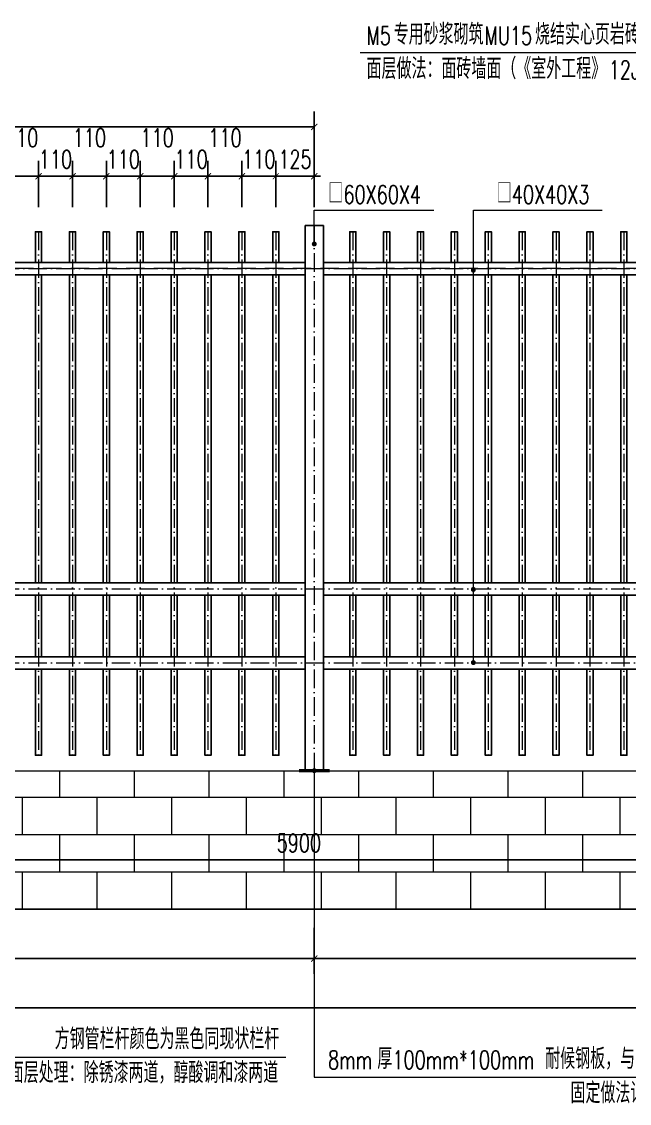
# Model space of a CAD drawing. Header units: millimetres. Extents: x 0 to 16820, y -11520 to 11880.
# Drawn here: x 4150 to 6123, y 4489 to 8001 of the extents above; entities that cross this region are included whole.
import ezdxf

# ---------------------------------------------------------------- set-up
doc = ezdxf.new("R2010")
doc.units = ezdxf.units.MM
doc.header["$LTSCALE"] = 1000
doc.linetypes.add('ACAD_ISO10W100', pattern=[18, 12, -3, 0, -3])
doc.linetypes.add('CENTER', pattern=[2, 1.25, -0.25, 0.25, -0.25])
for name, color, linetype, lineweight in [('0-LA-填充', 8, 'Continuous', 9), ('0-LA-轮廓线', 7, 'Continuous', 20), ('0-LA-轴线', 1, 'CENTER', 9), ('DIM_LEAD', 3, 'Continuous', 13)]:
    doc.layers.add(name, color=color, linetype=linetype, lineweight=lineweight)
doc.layers.add('PUB_DIM', color=3, linetype='Continuous')
doc.styles.add('_TCH_DIM', font='SIMPLEX', dxfattribs={"bigfont": 'GBCBIG'})
doc.styles.add('_TCH_DIM_T3', font='SIMPLEX', dxfattribs={"width": 0.705882, "bigfont": 'GBCBIG'})
doc.styles.add('_TCH_LABEL', font='COMPLEX', dxfattribs={"bigfont": 'GBCBIG'})
doc.dimstyles.new('_TCH_ARCH&&20', dxfattribs={"dimtxt": 59.5, "dimasz": 20, "dimexe": 50, "dimexo": 60, "dimgap": 25.25, "dimtad": 1, "dimdec": 0, "dimzin": 0, "dimdsep": 46, "dimtxsty": '_TCH_DIM_T3', "dimblk": 'ARCHTICK', "dimcen": 0.09, "dimclrt": 7, "dimazin": 2, "dimtfac": 1, "dimtdec": 0, "dimtix": 1, "dimtmove": 2, "dimatfit": 3, "dimfxl": 20, "dimtolj": 1, "dimtzin": 0, "dimarcsym": 0})

# ---------------------------------------------------------------- blocks, each defined once
blk = doc.blocks.new('_ArchTick')
at = {"color": 0, "linetype": 'ByBlock', "const_width": 0.15}
blk.add_lwpolyline([(-0.5, -0.5), (0.5, 0.5)], dxfattribs=at)
blk = doc.blocks.new('*D352')
at = {"layer": 'Defpoints', "color": 0, "transparency": 16777216}
for p in [(8000, 5279.3), (2100, 5119.3), (8000, 5119.3)]:
    blk.add_point(p, dxfattribs=at)
at = {"layer": 'PUB_DIM', "color": 0, "lineweight": -2, "transparency": 16777216}
for p, q in [((2100, 5179.3), (2100, 5329.3)), ((8000, 5179.3), (8000, 5329.3)), ((2100, 5279.3), (8000, 5279.3))]:
    blk.add_line(p, q, dxfattribs=at)
at = {"layer": 'PUB_DIM', "color": 0, "lineweight": -2, "transparency": 16777216, "xscale": 20, "yscale": 20, "zscale": 20, "rotation": 180}
blk.add_blockref('_ArchTick', (2100, 5279.3), dxfattribs=at)
at = {"layer": 'PUB_DIM', "color": 0, "lineweight": -2, "transparency": 16777216, "xscale": 20, "yscale": 20, "zscale": 20}
blk.add_blockref('_ArchTick', (8000, 5279.3), dxfattribs=at)
at = {"layer": 'PUB_DIM', "color": 7, "transparency": 16777216, "insert": (5050, 5334.3), "char_height": 59.5, "attachment_point": 5, "style": '_TCH_DIM_T3'}
blk.add_mtext('\\A1;5900', dxfattribs=at)
blk = doc.blocks.new('*D405')
at = {"layer": 'Defpoints', "color": 0, "transparency": 16777216}
for p in [(2100, 5119.3), (5100, 5119.3), (5100, 4959.3)]:
    blk.add_point(p, dxfattribs=at)
at = {"layer": 'PUB_DIM', "color": 0, "lineweight": -2, "transparency": 16777216}
for p, q in [((2100, 5059.3), (2100, 4909.3)), ((5100, 5059.3), (5100, 4909.3)), ((2100, 4959.3), (5100, 4959.3))]:
    blk.add_line(p, q, dxfattribs=at)
at = {"layer": 'PUB_DIM', "color": 0, "lineweight": -2, "transparency": 16777216, "xscale": 20, "yscale": 20, "zscale": 20, "rotation": 180}
blk.add_blockref('_ArchTick', (2100, 4959.3), dxfattribs=at)
at = {"layer": 'PUB_DIM', "color": 0, "lineweight": -2, "transparency": 16777216, "xscale": 20, "yscale": 20, "zscale": 20}
blk.add_blockref('_ArchTick', (5100, 4959.3), dxfattribs=at)
at = {"layer": 'PUB_DIM', "color": 7, "transparency": 16777216, "insert": (3615, 5014.3), "char_height": 59.5, "attachment_point": 5, "style": '_TCH_DIM_T3'}
blk.add_mtext('\\A1;3000', dxfattribs=at)
blk = doc.blocks.new('*D406')
at = {"layer": 'Defpoints', "color": 0, "transparency": 16777216}
for p in [(5100, 5119.3), (8100, 5119.3), (8100, 4959.3)]:
    blk.add_point(p, dxfattribs=at)
at = {"layer": 'PUB_DIM', "color": 0, "lineweight": -2, "transparency": 16777216}
for p, q in [((5100, 5059.3), (5100, 4909.3)), ((8100, 5059.3), (8100, 4909.3)), ((5100, 4959.3), (8100, 4959.3))]:
    blk.add_line(p, q, dxfattribs=at)
at = {"layer": 'PUB_DIM', "color": 0, "lineweight": -2, "transparency": 16777216, "xscale": 20, "yscale": 20, "zscale": 20, "rotation": 180}
blk.add_blockref('_ArchTick', (5100, 4959.3), dxfattribs=at)
at = {"layer": 'PUB_DIM', "color": 0, "lineweight": -2, "transparency": 16777216, "xscale": 20, "yscale": 20, "zscale": 20}
blk.add_blockref('_ArchTick', (8100, 4959.3), dxfattribs=at)
at = {"layer": 'PUB_DIM', "color": 7, "transparency": 16777216, "insert": (6600, 5014.3), "char_height": 59.5, "attachment_point": 5, "style": '_TCH_DIM_T3'}
blk.add_mtext('\\A1;3000', dxfattribs=at)
blk = doc.blocks.new('*D410')
at = {"layer": 'Defpoints', "color": 0, "transparency": 16777216}
for p in [(2100, 5119.3), (14100, 5119.3), (14100, 4799.3)]:
    blk.add_point(p, dxfattribs=at)
at = {"layer": 'PUB_DIM', "color": 0, "lineweight": -2, "transparency": 16777216}
for p, q in [((2100, 5059.3), (2100, 4749.3)), ((14100, 5059.3), (14100, 4749.3)), ((2100, 4799.3), (14100, 4799.3))]:
    blk.add_line(p, q, dxfattribs=at)
at = {"layer": 'PUB_DIM', "color": 0, "lineweight": -2, "transparency": 16777216, "xscale": 20, "yscale": 20, "zscale": 20, "rotation": 180}
blk.add_blockref('_ArchTick', (2100, 4799.3), dxfattribs=at)
at = {"layer": 'PUB_DIM', "color": 0, "lineweight": -2, "transparency": 16777216, "xscale": 20, "yscale": 20, "zscale": 20}
blk.add_blockref('_ArchTick', (14100, 4799.3), dxfattribs=at)
at = {"layer": 'PUB_DIM', "color": 7, "transparency": 16777216, "insert": (8100, 4854.3), "char_height": 59.5, "attachment_point": 5, "style": '_TCH_DIM_T3'}
blk.add_mtext('\\A1;12000', dxfattribs=at)
blk = doc.blocks.new('*D412')
at = {"layer": 'Defpoints', "color": 0, "transparency": 16777216}
for p in [(5100, 7499.3), (4975, 7339.3), (5100, 7339.3)]:
    blk.add_point(p, dxfattribs=at)
at = {"layer": 'PUB_DIM', "color": 0, "lineweight": -2, "transparency": 16777216}
for p, q in [((4975, 7399.3), (4975, 7549.3)), ((5100, 7399.3), (5100, 7549.3)), ((4975, 7499.3), (4955, 7499.3)), ((4975, 7499.3), (5100, 7499.3)), ((5100, 7499.3), (5120, 7499.3))]:
    blk.add_line(p, q, dxfattribs=at)
at = {"layer": 'PUB_DIM', "color": 0, "lineweight": -2, "transparency": 16777216, "xscale": 20, "yscale": 20, "zscale": 20}
blk.add_blockref('_ArchTick', (4975, 7499.3), dxfattribs=at)
at = {"layer": 'PUB_DIM', "color": 0, "lineweight": -2, "transparency": 16777216, "xscale": 20, "yscale": 20, "zscale": 20, "rotation": 180}
blk.add_blockref('_ArchTick', (5100, 7499.3), dxfattribs=at)
at = {"layer": 'PUB_DIM', "color": 7, "transparency": 16777216, "insert": (5037.5, 7554.3), "char_height": 59.5, "attachment_point": 5, "style": '_TCH_DIM_T3'}
blk.add_mtext('\\A1;125', dxfattribs=at)
blk = doc.blocks.new('*D413')
at = {"layer": 'Defpoints', "color": 0, "transparency": 16777216}
for p in [(4975, 7499.3), (4865, 7339.3), (4975, 7339.3)]:
    blk.add_point(p, dxfattribs=at)
at = {"layer": 'PUB_DIM', "color": 0, "lineweight": -2, "transparency": 16777216}
for p, q in [((4865, 7399.3), (4865, 7549.3)), ((4975, 7399.3), (4975, 7549.3)), ((4865, 7499.3), (4845, 7499.3)), ((4865, 7499.3), (4975, 7499.3)), ((4975, 7499.3), (4995, 7499.3))]:
    blk.add_line(p, q, dxfattribs=at)
at = {"layer": 'PUB_DIM', "color": 0, "lineweight": -2, "transparency": 16777216, "xscale": 20, "yscale": 20, "zscale": 20}
blk.add_blockref('_ArchTick', (4865, 7499.3), dxfattribs=at)
at = {"layer": 'PUB_DIM', "color": 0, "lineweight": -2, "transparency": 16777216, "xscale": 20, "yscale": 20, "zscale": 20, "rotation": 180}
blk.add_blockref('_ArchTick', (4975, 7499.3), dxfattribs=at)
at = {"layer": 'PUB_DIM', "color": 7, "transparency": 16777216, "insert": (4920, 7554.3), "char_height": 59.5, "attachment_point": 5, "style": '_TCH_DIM_T3'}
blk.add_mtext('\\A1;110', dxfattribs=at)
blk = doc.blocks.new('*D414')
at = {"layer": 'Defpoints', "color": 0, "transparency": 16777216}
for p in [(4865, 7499.3), (4755, 7339.3), (4865, 7339.3)]:
    blk.add_point(p, dxfattribs=at)
at = {"layer": 'PUB_DIM', "color": 0, "lineweight": -2, "transparency": 16777216}
for p, q in [((4755, 7399.3), (4755, 7549.3)), ((4865, 7399.3), (4865, 7549.3)), ((4755, 7499.3), (4865, 7499.3))]:
    blk.add_line(p, q, dxfattribs=at)
at = {"layer": 'PUB_DIM', "color": 0, "lineweight": -2, "transparency": 16777216, "xscale": 20, "yscale": 20, "zscale": 20, "rotation": 180}
blk.add_blockref('_ArchTick', (4755, 7499.3), dxfattribs=at)
at = {"layer": 'PUB_DIM', "color": 0, "lineweight": -2, "transparency": 16777216, "xscale": 20, "yscale": 20, "zscale": 20}
blk.add_blockref('_ArchTick', (4865, 7499.3), dxfattribs=at)
at = {"layer": 'PUB_DIM', "color": 7, "transparency": 16777216, "insert": (4810, 7624.3), "char_height": 59.5, "attachment_point": 5, "style": '_TCH_DIM_T3'}
blk.add_mtext('\\A1;110', dxfattribs=at)
blk = doc.blocks.new('*D415')
at = {"layer": 'Defpoints', "color": 0, "transparency": 16777216}
for p in [(4755, 7499.3), (4645, 7339.3), (4755, 7339.3)]:
    blk.add_point(p, dxfattribs=at)
at = {"layer": 'PUB_DIM', "color": 0, "lineweight": -2, "transparency": 16777216}
for p, q in [((4645, 7399.3), (4645, 7549.3)), ((4755, 7399.3), (4755, 7549.3)), ((4645, 7499.3), (4625, 7499.3)), ((4645, 7499.3), (4755, 7499.3)), ((4755, 7499.3), (4775, 7499.3))]:
    blk.add_line(p, q, dxfattribs=at)
at = {"layer": 'PUB_DIM', "color": 0, "lineweight": -2, "transparency": 16777216, "xscale": 20, "yscale": 20, "zscale": 20}
blk.add_blockref('_ArchTick', (4645, 7499.3), dxfattribs=at)
at = {"layer": 'PUB_DIM', "color": 0, "lineweight": -2, "transparency": 16777216, "xscale": 20, "yscale": 20, "zscale": 20, "rotation": 180}
blk.add_blockref('_ArchTick', (4755, 7499.3), dxfattribs=at)
at = {"layer": 'PUB_DIM', "color": 7, "transparency": 16777216, "insert": (4700, 7554.3), "char_height": 59.5, "attachment_point": 5, "style": '_TCH_DIM_T3'}
blk.add_mtext('\\A1;110', dxfattribs=at)
blk = doc.blocks.new('*D416')
at = {"layer": 'Defpoints', "color": 0, "transparency": 16777216}
for p in [(4645, 7499.3), (4535, 7339.3), (4645, 7339.3)]:
    blk.add_point(p, dxfattribs=at)
at = {"layer": 'PUB_DIM', "color": 0, "lineweight": -2, "transparency": 16777216}
for p, q in [((4535, 7399.3), (4535, 7549.3)), ((4645, 7399.3), (4645, 7549.3)), ((4535, 7499.3), (4645, 7499.3))]:
    blk.add_line(p, q, dxfattribs=at)
at = {"layer": 'PUB_DIM', "color": 0, "lineweight": -2, "transparency": 16777216, "xscale": 20, "yscale": 20, "zscale": 20, "rotation": 180}
blk.add_blockref('_ArchTick', (4535, 7499.3), dxfattribs=at)
at = {"layer": 'PUB_DIM', "color": 0, "lineweight": -2, "transparency": 16777216, "xscale": 20, "yscale": 20, "zscale": 20}
blk.add_blockref('_ArchTick', (4645, 7499.3), dxfattribs=at)
at = {"layer": 'PUB_DIM', "color": 7, "transparency": 16777216, "insert": (4590, 7624.3), "char_height": 59.5, "attachment_point": 5, "style": '_TCH_DIM_T3'}
blk.add_mtext('\\A1;110', dxfattribs=at)
blk = doc.blocks.new('*D417')
at = {"layer": 'Defpoints', "color": 0, "transparency": 16777216}
for p in [(4535, 7499.3), (4425, 7339.3), (4535, 7339.3)]:
    blk.add_point(p, dxfattribs=at)
at = {"layer": 'PUB_DIM', "color": 0, "lineweight": -2, "transparency": 16777216}
for p, q in [((4425, 7399.3), (4425, 7549.3)), ((4535, 7399.3), (4535, 7549.3)), ((4425, 7499.3), (4405, 7499.3)), ((4425, 7499.3), (4535, 7499.3)), ((4535, 7499.3), (4555, 7499.3))]:
    blk.add_line(p, q, dxfattribs=at)
at = {"layer": 'PUB_DIM', "color": 0, "lineweight": -2, "transparency": 16777216, "xscale": 20, "yscale": 20, "zscale": 20}
blk.add_blockref('_ArchTick', (4425, 7499.3), dxfattribs=at)
at = {"layer": 'PUB_DIM', "color": 0, "lineweight": -2, "transparency": 16777216, "xscale": 20, "yscale": 20, "zscale": 20, "rotation": 180}
blk.add_blockref('_ArchTick', (4535, 7499.3), dxfattribs=at)
at = {"layer": 'PUB_DIM', "color": 7, "transparency": 16777216, "insert": (4480, 7554.3), "char_height": 59.5, "attachment_point": 5, "style": '_TCH_DIM_T3'}
blk.add_mtext('\\A1;110', dxfattribs=at)
blk = doc.blocks.new('*D418')
at = {"layer": 'Defpoints', "color": 0, "transparency": 16777216}
for p in [(4425, 7499.3), (4315, 7339.3), (4425, 7339.3)]:
    blk.add_point(p, dxfattribs=at)
at = {"layer": 'PUB_DIM', "color": 0, "lineweight": -2, "transparency": 16777216}
for p, q in [((4315, 7399.3), (4315, 7549.3)), ((4425, 7399.3), (4425, 7549.3)), ((4315, 7499.3), (4425, 7499.3))]:
    blk.add_line(p, q, dxfattribs=at)
at = {"layer": 'PUB_DIM', "color": 0, "lineweight": -2, "transparency": 16777216, "xscale": 20, "yscale": 20, "zscale": 20, "rotation": 180}
blk.add_blockref('_ArchTick', (4315, 7499.3), dxfattribs=at)
at = {"layer": 'PUB_DIM', "color": 0, "lineweight": -2, "transparency": 16777216, "xscale": 20, "yscale": 20, "zscale": 20}
blk.add_blockref('_ArchTick', (4425, 7499.3), dxfattribs=at)
at = {"layer": 'PUB_DIM', "color": 7, "transparency": 16777216, "insert": (4370, 7624.3), "char_height": 59.5, "attachment_point": 5, "style": '_TCH_DIM_T3'}
blk.add_mtext('\\A1;110', dxfattribs=at)
blk = doc.blocks.new('*D419')
at = {"layer": 'Defpoints', "color": 0, "transparency": 16777216}
for p in [(4315, 7499.3), (4205, 7339.3), (4315, 7339.3)]:
    blk.add_point(p, dxfattribs=at)
at = {"layer": 'PUB_DIM', "color": 0, "lineweight": -2, "transparency": 16777216}
for p, q in [((4205, 7399.3), (4205, 7549.3)), ((4315, 7399.3), (4315, 7549.3)), ((4205, 7499.3), (4185, 7499.3)), ((4205, 7499.3), (4315, 7499.3)), ((4315, 7499.3), (4335, 7499.3))]:
    blk.add_line(p, q, dxfattribs=at)
at = {"layer": 'PUB_DIM', "color": 0, "lineweight": -2, "transparency": 16777216, "xscale": 20, "yscale": 20, "zscale": 20}
blk.add_blockref('_ArchTick', (4205, 7499.3), dxfattribs=at)
at = {"layer": 'PUB_DIM', "color": 0, "lineweight": -2, "transparency": 16777216, "xscale": 20, "yscale": 20, "zscale": 20, "rotation": 180}
blk.add_blockref('_ArchTick', (4315, 7499.3), dxfattribs=at)
at = {"layer": 'PUB_DIM', "color": 7, "transparency": 16777216, "insert": (4260, 7554.3), "char_height": 59.5, "attachment_point": 5, "style": '_TCH_DIM_T3'}
blk.add_mtext('\\A1;110', dxfattribs=at)
blk = doc.blocks.new('*D420')
at = {"layer": 'Defpoints', "color": 0, "transparency": 16777216}
for p in [(4205, 7499.3), (4095, 7339.3), (4205, 7339.3)]:
    blk.add_point(p, dxfattribs=at)
at = {"layer": 'PUB_DIM', "color": 0, "lineweight": -2, "transparency": 16777216}
for p, q in [((4095, 7399.3), (4095, 7549.3)), ((4205, 7399.3), (4205, 7549.3)), ((4095, 7499.3), (4205, 7499.3))]:
    blk.add_line(p, q, dxfattribs=at)
at = {"layer": 'PUB_DIM', "color": 0, "lineweight": -2, "transparency": 16777216, "xscale": 20, "yscale": 20, "zscale": 20, "rotation": 180}
blk.add_blockref('_ArchTick', (4095, 7499.3), dxfattribs=at)
at = {"layer": 'PUB_DIM', "color": 0, "lineweight": -2, "transparency": 16777216, "xscale": 20, "yscale": 20, "zscale": 20}
blk.add_blockref('_ArchTick', (4205, 7499.3), dxfattribs=at)
at = {"layer": 'PUB_DIM', "color": 7, "transparency": 16777216, "insert": (4150, 7624.3), "char_height": 59.5, "attachment_point": 5, "style": '_TCH_DIM_T3'}
blk.add_mtext('\\A1;110', dxfattribs=at)
blk = doc.blocks.new('*D439')
at = {"layer": 'Defpoints', "color": 0, "transparency": 16777216}
for p in [(5100, 7659.3), (2100, 7339.3), (5100, 7339.3)]:
    blk.add_point(p, dxfattribs=at)
at = {"layer": 'PUB_DIM', "color": 0, "lineweight": -2, "transparency": 16777216}
for p, q in [((2100, 7399.3), (2100, 7709.3)), ((5100, 7399.3), (5100, 7709.3)), ((2100, 7659.3), (5100, 7659.3))]:
    blk.add_line(p, q, dxfattribs=at)
at = {"layer": 'PUB_DIM', "color": 0, "lineweight": -2, "transparency": 16777216, "xscale": 20, "yscale": 20, "zscale": 20, "rotation": 180}
blk.add_blockref('_ArchTick', (2100, 7659.3), dxfattribs=at)
at = {"layer": 'PUB_DIM', "color": 0, "lineweight": -2, "transparency": 16777216, "xscale": 20, "yscale": 20, "zscale": 20}
blk.add_blockref('_ArchTick', (5100, 7659.3), dxfattribs=at)
at = {"layer": 'PUB_DIM', "color": 7, "transparency": 16777216, "insert": (3615, 7714.3), "char_height": 59.5, "attachment_point": 5, "style": '_TCH_DIM_T3'}
blk.add_mtext('\\A1;3000', dxfattribs=at)

msp = doc.modelspace()

# ---------------------------------------------------------------- hatches: boundary and pattern name
at = {"layer": '0-LA-填充'}
h = msp.add_hatch(dxfattribs=at)
h.set_pattern_fill('AR-B816', color=256, scale=100)
h.set_pattern_definition([(0, (14100.01, 5119.27), (0, 121.3104), []), (90, (14100.01, 5119.27), (-121.3104, 121.3104), [121.3104, -121.3104])])
h.paths.add_polyline_path([(2100.01115, 5569.2748), (14100.01115, 5569.2748), (14100.01115, 5119.2748), (2100.01115, 5119.2748)])

# ---------------------------------------------------------------- linework, layer by layer
for p, q in [((5070.01115, 5569.2748), (5070.01115, 7329.2748)), ((5130.01115, 7329.2748), (5130.01115, 5569.2748))]:
    msp.add_line(p, q)
for points in [[(4215.01115, 7219.2748), (4215.01115, 7319.2748), (4195.01115, 7319.2748), (4195.01115, 7219.2748)], [(4325.01115, 7219.2748), (4325.01115, 7319.2748), (4305.01115, 7319.2748), (4305.01115, 7219.2748)], [(4435.01115, 7219.2748), (4435.01115, 7319.2748), (4415.01115, 7319.2748), (4415.01115, 7219.2748)], [(4545.01115, 7219.2748), (4545.01115, 7319.2748), (4525.01115, 7319.2748), (4525.01115, 7219.2748)], [(4655.01115, 7219.2748), (4655.01115, 7319.2748), (4635.01115, 7319.2748), (4635.01115, 7219.2748)], [(4765.01115, 7219.2748), (4765.01115, 7319.2748), (4745.01115, 7319.2748), (4745.01115, 7219.2748)], [(4875.01115, 7219.2748), (4875.01115, 7319.2748), (4855.01115, 7319.2748), (4855.01115, 7219.2748)], [(4985.01115, 7219.2748), (4985.01115, 7319.2748), (4965.01115, 7319.2748), (4965.01115, 7219.2748)], [(5070.01115, 7339.2748), (5070.01115, 7329.2748)], [(5070.01115, 7339.2748), (5130.01115, 7339.2748)], [(5130.01115, 7339.2748), (5130.01115, 7329.2748)], [(5235.01115, 7219.2748), (5235.01115, 7319.2748), (5215.01115, 7319.2748), (5215.01115, 7219.2748)], [(5345.01115, 7219.2748), (5345.01115, 7319.2748), (5325.01115, 7319.2748), (5325.01115, 7219.2748)], [(5455.01115, 7219.2748), (5455.01115, 7319.2748), (5435.01115, 7319.2748), (5435.01115, 7219.2748)], [(5565.01115, 7219.2748), (5565.01115, 7319.2748), (5545.01115, 7319.2748), (5545.01115, 7219.2748)], [(5675.01115, 7219.2748), (5675.01115, 7319.2748), (5655.01115, 7319.2748), (5655.01115, 7219.2748)], [(5785.01115, 7219.2748), (5785.01115, 7319.2748), (5765.01115, 7319.2748), (5765.01115, 7219.2748)], [(5895.01115, 7219.2748), (5895.01115, 7319.2748), (5875.01115, 7319.2748), (5875.01115, 7219.2748)], [(6005.01115, 7219.2748), (6005.01115, 7319.2748), (5985.01115, 7319.2748), (5985.01115, 7219.2748)], [(6115.01115, 7219.2748), (6115.01115, 7319.2748), (6095.01115, 7319.2748), (6095.01115, 7219.2748)], [(5070.01115, 7219.2748), (2100.01115, 7219.2748)], [(2100.01115, 7219.2748), (5070.01115, 7219.2748)], [(8070.01115, 7219.2748), (5130.01115, 7219.2748)], [(5130.01115, 7219.2748), (8070.01115, 7219.2748)], [(5070.01115, 7179.2748), (2100.01115, 7179.2748)], [(2100.01115, 7179.2748), (5070.01115, 7179.2748)], [(4195.01115, 7179.2748), (4195.01115, 6179.2748)], [(4215.01115, 6179.2748), (4215.01115, 7179.2748)], [(4305.01115, 7179.2748), (4305.01115, 6179.2748)], [(4325.01115, 6179.2748), (4325.01115, 7179.2748)], [(4415.01115, 7179.2748), (4415.01115, 6179.2748)], [(4435.01115, 6179.2748), (4435.01115, 7179.2748)], [(4525.01115, 7179.2748), (4525.01115, 6179.2748)], [(4545.01115, 6179.2748), (4545.01115, 7179.2748)], [(4635.01115, 7179.2748), (4635.01115, 6179.2748)], [(4655.01115, 6179.2748), (4655.01115, 7179.2748)], [(4745.01115, 7179.2748), (4745.01115, 6179.2748)], [(4765.01115, 6179.2748), (4765.01115, 7179.2748)], [(4855.01115, 7179.2748), (4855.01115, 6179.2748)], [(4875.01115, 6179.2748), (4875.01115, 7179.2748)], [(4965.01115, 7179.2748), (4965.01115, 6179.2748)], [(4985.01115, 6179.2748), (4985.01115, 7179.2748)], [(8070.01115, 7179.2748), (5130.01115, 7179.2748)], [(5130.01115, 7179.2748), (8070.01115, 7179.2748)], [(5215.01115, 7179.2748), (5215.01115, 6179.2748)], [(5235.01115, 6179.2748), (5235.01115, 7179.2748)], [(5325.01115, 7179.2748), (5325.01115, 6179.2748)], [(5345.01115, 6179.2748), (5345.01115, 7179.2748)], [(5435.01115, 7179.2748), (5435.01115, 6179.2748)], [(5455.01115, 6179.2748), (5455.01115, 7179.2748)], [(5545.01115, 7179.2748), (5545.01115, 6179.2748)], [(5565.01115, 6179.2748), (5565.01115, 7179.2748)], [(5655.01115, 7179.2748), (5655.01115, 6179.2748)], [(5675.01115, 6179.2748), (5675.01115, 7179.2748)], [(5765.01115, 7179.2748), (5765.01115, 6179.2748)], [(5785.01115, 6179.2748), (5785.01115, 7179.2748)], [(5875.01115, 7179.2748), (5875.01115, 6179.2748)], [(5895.01115, 6179.2748), (5895.01115, 7179.2748)], [(5985.01115, 7179.2748), (5985.01115, 6179.2748)], [(6005.01115, 6179.2748), (6005.01115, 7179.2748)], [(6095.01115, 7179.2748), (6095.01115, 6179.2748)], [(6115.01115, 6179.2748), (6115.01115, 7179.2748)], [(2100.01115, 6179.2748), (5070.01115, 6179.2748)], [(5130.01115, 6179.2748), (8070.01115, 6179.2748)], [(2100.01115, 6139.2748), (5070.01115, 6139.2748)], [(4195.01115, 6139.2748), (4195.01115, 5939.2748)], [(4215.01115, 5939.2748), (4215.01115, 6139.2748)], [(4305.01115, 6139.2748), (4305.01115, 5939.2748)], [(4325.01115, 5939.2748), (4325.01115, 6139.2748)], [(4415.01115, 6139.2748), (4415.01115, 5939.2748)], [(4435.01115, 5939.2748), (4435.01115, 6139.2748)], [(4525.01115, 6139.2748), (4525.01115, 5939.2748)], [(4545.01115, 5939.2748), (4545.01115, 6139.2748)], [(4635.01115, 6139.2748), (4635.01115, 5939.2748)], [(4655.01115, 5939.2748), (4655.01115, 6139.2748)], [(4745.01115, 6139.2748), (4745.01115, 5939.2748)], [(4765.01115, 5939.2748), (4765.01115, 6139.2748)], [(4855.01115, 6139.2748), (4855.01115, 5939.2748)], [(4875.01115, 5939.2748), (4875.01115, 6139.2748)], [(4965.01115, 6139.2748), (4965.01115, 5939.2748)], [(4985.01115, 5939.2748), (4985.01115, 6139.2748)], [(5130.01115, 6139.2748), (8070.01115, 6139.2748)], [(5215.01115, 6139.2748), (5215.01115, 5939.2748)], [(5235.01115, 5939.2748), (5235.01115, 6139.2748)], [(5325.01115, 6139.2748), (5325.01115, 5939.2748)], [(5345.01115, 5939.2748), (5345.01115, 6139.2748)], [(5435.01115, 6139.2748), (5435.01115, 5939.2748)], [(5455.01115, 5939.2748), (5455.01115, 6139.2748)], [(5545.01115, 6139.2748), (5545.01115, 5939.2748)], [(5565.01115, 5939.2748), (5565.01115, 6139.2748)], [(5655.01115, 6139.2748), (5655.01115, 5939.2748)], [(5675.01115, 5939.2748), (5675.01115, 6139.2748)], [(5765.01115, 6139.2748), (5765.01115, 5939.2748)], [(5785.01115, 5939.2748), (5785.01115, 6139.2748)], [(5875.01115, 6139.2748), (5875.01115, 5939.2748)], [(5895.01115, 5939.2748), (5895.01115, 6139.2748)], [(5985.01115, 6139.2748), (5985.01115, 5939.2748)], [(6005.01115, 5939.2748), (6005.01115, 6139.2748)], [(6095.01115, 6139.2748), (6095.01115, 5939.2748)], [(6115.01115, 5939.2748), (6115.01115, 6139.2748)], [(2100.01115, 5939.2748), (5070.01115, 5939.2748)], [(5130.01115, 5939.2748), (8070.01115, 5939.2748)], [(2100.01115, 5899.2748), (5070.01115, 5899.2748)], [(4195.01115, 5899.2748), (4195.01115, 5619.2748), (4215.01115, 5619.2748), (4215.01115, 5899.2748)], [(4305.01115, 5899.2748), (4305.01115, 5619.2748), (4325.01115, 5619.2748), (4325.01115, 5899.2748)], [(4415.01115, 5899.2748), (4415.01115, 5619.2748), (4435.01115, 5619.2748), (4435.01115, 5899.2748)], [(4525.01115, 5899.2748), (4525.01115, 5619.2748), (4545.01115, 5619.2748), (4545.01115, 5899.2748)], [(4635.01115, 5899.2748), (4635.01115, 5619.2748), (4655.01115, 5619.2748), (4655.01115, 5899.2748)], [(4745.01115, 5899.2748), (4745.01115, 5619.2748), (4765.01115, 5619.2748), (4765.01115, 5899.2748)], [(4855.01115, 5899.2748), (4855.01115, 5619.2748), (4875.01115, 5619.2748), (4875.01115, 5899.2748)], [(4965.01115, 5899.2748), (4965.01115, 5619.2748), (4985.01115, 5619.2748), (4985.01115, 5899.2748)], [(5130.01115, 5899.2748), (8070.01115, 5899.2748)], [(5215.01115, 5899.2748), (5215.01115, 5619.2748), (5235.01115, 5619.2748), (5235.01115, 5899.2748)], [(5325.01115, 5899.2748), (5325.01115, 5619.2748), (5345.01115, 5619.2748), (5345.01115, 5899.2748)], [(5435.01115, 5899.2748), (5435.01115, 5619.2748), (5455.01115, 5619.2748), (5455.01115, 5899.2748)], [(5545.01115, 5899.2748), (5545.01115, 5619.2748), (5565.01115, 5619.2748), (5565.01115, 5899.2748)], [(5655.01115, 5899.2748), (5655.01115, 5619.2748), (5675.01115, 5619.2748), (5675.01115, 5899.2748)], [(5765.01115, 5899.2748), (5765.01115, 5619.2748), (5785.01115, 5619.2748), (5785.01115, 5899.2748)], [(5875.01115, 5899.2748), (5875.01115, 5619.2748), (5895.01115, 5619.2748), (5895.01115, 5899.2748)], [(5985.01115, 5899.2748), (5985.01115, 5619.2748), (6005.01115, 5619.2748), (6005.01115, 5899.2748)], [(6095.01115, 5899.2748), (6095.01115, 5619.2748), (6115.01115, 5619.2748), (6115.01115, 5899.2748)]]:
    msp.add_lwpolyline(points)
at = {"const_width": 10}
msp.add_lwpolyline([(5050.01115, 5569.2748), (5150.01115, 5569.2748)], dxfattribs=at)
at = {"layer": '0-LA-轮廓线'}
msp.add_lwpolyline([(2100.01115, 5569.2748), (14100.01115, 5569.2748), (14100.01115, 5119.2748), (2100.01115, 5119.2748)], close=True, dxfattribs=at)
at = {"layer": '0-LA-轴线', "linetype": 'ACAD_ISO10W100', "ltscale": 0.005}
msp.add_line((5100.01115, 7339.2748), (5100.01115, 5569.2748), dxfattribs=at)
for points in [[(4205.01115, 7319.2748), (4205.01115, 5619.2748)], [(4315.01115, 7319.2748), (4315.01115, 5619.2748)], [(4425.01115, 7319.2748), (4425.01115, 5619.2748)], [(4535.01115, 7319.2748), (4535.01115, 5619.2748)], [(4645.01115, 7319.2748), (4645.01115, 5619.2748)], [(4755.01115, 7319.2748), (4755.01115, 5619.2748)], [(4865.01115, 7319.2748), (4865.01115, 5619.2748)], [(4975.01115, 7319.2748), (4975.01115, 5619.2748)], [(5225.01115, 7319.2748), (5225.01115, 5619.2748)], [(5335.01115, 7319.2748), (5335.01115, 5619.2748)], [(5445.01115, 7319.2748), (5445.01115, 5619.2748)], [(5555.01115, 7319.2748), (5555.01115, 5619.2748)], [(5665.01115, 7319.2748), (5665.01115, 5619.2748)], [(5775.01115, 7319.2748), (5775.01115, 5619.2748)], [(5885.01115, 7319.2748), (5885.01115, 5619.2748)], [(5995.01115, 7319.2748), (5995.01115, 5619.2748)], [(6105.01115, 7319.2748), (6105.01115, 5619.2748)], [(14100.01115, 7199.2748), (1020.01115, 7199.2748)], [(2100.01115, 7199.2748), (15075.01115, 7199.2748)], [(2100.01115, 6159.2748), (14100.01115, 6159.2748)], [(2100.01115, 5919.2748), (14100.01115, 5919.2748)]]:
    msp.add_lwpolyline(points, dxfattribs=at)
at = {"layer": 'DIM_LEAD'}
for p, q in [((7480.01115, 7899.9969), (5248.82236, 7899.9969)), ((5100.01115, 7279.2748), (5100.01115, 7389.2748)), ((5100.01115, 7389.2748), (5487.84844, 7389.2748)), ((5616.50763, 5920.33491), (5616.50763, 7389.2748)), ((5616.50763, 5920.33491), (5616.50763, 7389.2748)), ((5616.50763, 6157.75732), (5616.50763, 7389.2748)), ((5616.50763, 7194.06209), (5616.50763, 7389.2748)), ((5616.50763, 7389.2748), (6034.45304, 7389.2748)), ((5100.01115, 5569.2748), (5100.01115, 4573.60456)), ((3930.01115, 4639.2748), (5007.9815, 4639.2748)), ((5100.01115, 4573.60456), (6623.78842, 4573.60456))]:
    msp.add_line(p, q, dxfattribs=at)
at = {"layer": 'DIM_LEAD', "const_width": 8}
for points in [[(5100.01115, 7275.2748, 1), (5100.01115, 7283.2748, 1)], [(5616.50763, 7190.06209, 1), (5616.50763, 7198.06209, 1)], [(5616.50763, 6153.75732, 1), (5616.50763, 6161.75732, 1)], [(5616.50763, 5916.33491, 1), (5616.50763, 5924.33491, 1)], [(5616.50763, 5916.33491, 1), (5616.50763, 5924.33491, 1)], [(5100.01115, 5573.2748, 1), (5100.01115, 5565.2748, 1)]]:
    msp.add_lwpolyline(points, format="xyb", close=True, dxfattribs=at)

# ---------------------------------------------------------------- texts
at = {"layer": 'DIM_LEAD', "color": 7, "width": 0.705882}
for s, style, p in [('M5', '_TCH_DIM', (5269.82236, 7926.20967)), ('MU15', '_TCH_DIM', (5652.71598, 7926.20967)), ('12J003-F29-5', '_TCH_DIM', (6056.20534, 7814.95435)), ('60X60X4', '_TCH_LABEL', (5194.84844, 7410.2748)), ('40X40X3', '_TCH_LABEL', (5741.45304, 7410.2748)), ('8mm', '_TCH_DIM', (5144.76714, 4600.56201)), ('100mm*100mm', '_TCH_DIM', (5353.91608, 4600.56201))]:
    msp.add_text(s, height=59.5, dxfattribs=dict(at, style=style)).set_placement(p)
at = {"layer": 'DIM_LEAD', "color": 7}
for s, height, style, p in [('专用砂浆砌筑', 67.51773, '_TCH_DIM', (5357.82236, 7926.20967)), ('烧结实心页岩砖砌块矮墙', 67.5177305, '_TCH_DIM', (5816.71598, 7926.20967)), ('面层做法：面砖墙面（《室外工程》', 67.5177305, '_TCH_DIM', (5269.82236, 7814.95435)), ('□', 67.51773, '_TCH_LABEL', (5145.69951, 7410.2748)), ('□', 67.51773, '_TCH_LABEL', (5692.3041, 7410.2748)), ('方钢管栏杆颜色为黑色同现状栏杆', 67.5177305, '_TCH_DIM', (4257.19427, 4664.74289)), ('耐候钢板，与竖向方钢管焊接牢固。', 67.5177305, '_TCH_DIM', (5849.91608, 4600.56201)), ('厚', 67.51773, '_TCH_DIM', (5304.76714, 4600.56201)), ('方钢管面层处理：除锈漆两道，醇酸调和漆两道', 67.5177305, '_TCH_DIM', (3962.30065, 4554.97693)), ('固定做法详预埋件固定深化节点', 67.5177305, '_TCH_DIM', (5931.83097, 4489.30669))]:
    msp.add_text(s, height=height, dxfattribs=dict(at, style=style)).set_placement(p)

# ---------------------------------------------------------------- dimensions: what is measured, and where the dimension line sits
at = {"layer": 'PUB_DIM'}
for base, p1, p2, angle, picture, middle in [((5100.01115, 7659.2748), (2100.01115, 7339.2748), (5100.01115, 7339.2748), 0, '*D439', (3615.01115, 7714.2748)), ((4205.01115, 7499.2748), (4095.01115, 7339.2748), (4205.01115, 7339.2748), 0, '*D420', (4150.01115, 7624.2748)), ((4425.01115, 7499.2748), (4315.01115, 7339.2748), (4425.01115, 7339.2748), 0, '*D418', (4370.01115, 7624.2748)), ((4645.01115, 7499.2748), (4535.01115, 7339.2748), (4645.01115, 7339.2748), 0, '*D416', (4590.01115, 7624.2748)), ((4865.01115, 7499.2748), (4755.01115, 7339.2748), (4865.01115, 7339.2748), 0, '*D414', (4810.01115, 7624.2748)), ((5100.01115, 4959.2748), (2100.01115, 5119.2748), (5100.01115, 5119.2748), 360, '*D405', (3615.01115, 5014.2748))]:
    dim = msp.add_linear_dim(base=base, p1=p1, p2=p2, angle=angle, dimstyle='_TCH_ARCH&&20', dxfattribs=at)
    dim.commit()
    dim.dimension.update_dxf_attribs({"geometry": picture, "text_midpoint": middle, "dimtype": 129})
for p1, p2, distance, picture, middle in [((4205.01115, 7339.2748), (4315.01115, 7339.2748), 160, '*D419', (4260.01115, 7554.2748)), ((4425.01115, 7339.2748), (4535.01115, 7339.2748), 160, '*D417', (4480.01115, 7554.2748)), ((4645.01115, 7339.2748), (4755.01115, 7339.2748), 160, '*D415', (4700.01115, 7554.2748)), ((4865.01115, 7339.2748), (4975.01115, 7339.2748), 160, '*D413', (4920.01115, 7554.2748)), ((4975.01115, 7339.2748), (5100.01115, 7339.2748), 160, '*D412', (5037.51115, 7554.2748)), ((2100.01115, 5119.2748), (8000.01115, 5119.2748), 160, '*D352', (5050.01115, 5334.2748)), ((2100.01115, 5119.2748), (14100.01115, 5119.2748), -320, '*D410', (8100.01115, 4854.2748)), ((5100.01115, 5119.2748), (8100.01115, 5119.2748), -160, '*D406', (6600.01115, 5014.2748))]:
    dim = msp.add_aligned_dim(p1=p1, p2=p2, distance=distance, dimstyle='_TCH_ARCH&&20', dxfattribs=at)
    dim.commit()
    dim.dimension.update_dxf_attribs({"geometry": picture, "text_midpoint": middle})

doc.saveas('drawing.dxf')
